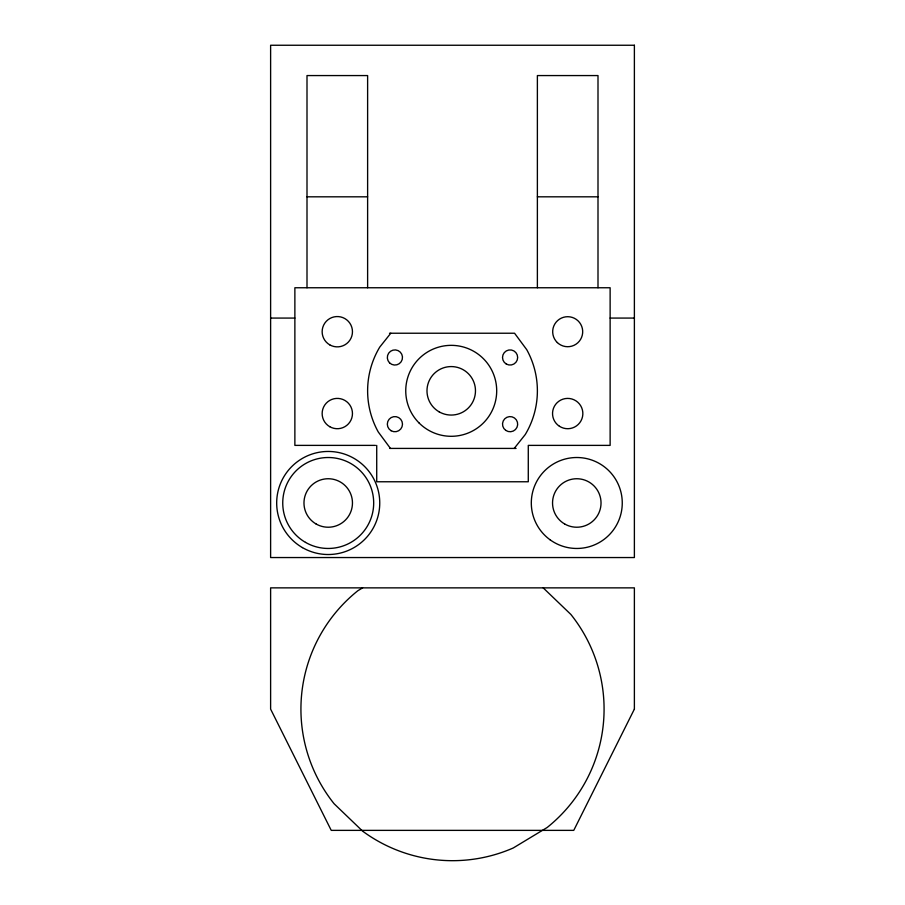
<?xml version="1.0" encoding="UTF-8"?>
<svg xmlns="http://www.w3.org/2000/svg" width="905" height="905" viewBox="0 0 905 905"><rect width="100%" height="100%" fill="white"/><g stroke="black" fill="none" stroke-linecap="round" stroke-linejoin="round"><path stroke-width="1.36" d="M598.001 287.756L598.001 75.568L537.378 75.568L537.378 287.756M390.79 333.232L379.738 347.113A84.878 84.878 0 0 0 378.267 431.979L390.44 448.416M514.21 448.416L525.262 434.536A84.878 84.878 0 0 0 526.733 349.669L514.56 333.232L389.489 333.232M362.6 587.865L357.848 590.727A151.565 151.565 0 0 0 334.115 803.764L362.645 831.175A151.565 151.565 0 0 0 513.282 847.962L547.152 827.498A151.565 151.565 0 0 0 570.885 614.461L543.192 587.865M306.999 196.815L367.622 196.815M537.378 196.815L598.001 196.815M270.618 318.074L294.872 318.074M610.128 318.074L634.382 318.074M375.439 445.384L294.872 445.384L294.872 287.756L610.128 287.756L610.128 445.384L528.282 445.384L528.282 481.765L376.718 481.765L376.718 445.384M389.863 448.416L516.076 448.416M367.622 287.756L367.622 75.568L306.999 75.568L306.999 287.756M634.382 709.113L573.759 830.371L331.241 830.371L270.618 709.113L270.618 587.865L634.382 587.865L634.382 709.113M634.382 45.25L270.618 45.25L270.618 557.548L634.382 557.548L634.382 45.25M439.106 411.82A24.254 24.254 0 0 0 475.476 390.824A24.254 24.254 0 0 0 439.106 369.817A24.254 24.254 0 0 0 439.106 411.82M419.072 422.974A45.465 45.465 0 0 0 495.148 402.589A45.465 45.465 0 0 0 439.457 346.898A45.465 45.465 0 0 0 419.072 422.974M329.725 344.839A15.159 15.159 0 0 0 352.464 331.716A15.159 15.159 0 0 0 329.725 318.583A15.159 15.159 0 0 0 329.725 344.839M329.725 426.685A15.159 15.159 0 0 0 352.464 413.562A15.159 15.159 0 0 0 329.725 400.429A15.159 15.159 0 0 0 329.725 426.685M557.344 342.576A15 15 0 0 0 582.277 335.235A15 15 0 0 0 563.453 317.316A15 15 0 0 0 557.344 342.576M559.414 426.255A15.159 15.159 0 0 0 582.831 414.377A15.159 15.159 0 0 0 560.829 400.044A15.159 15.159 0 0 0 559.414 426.255M550.104 539.81A45.465 45.465 0 0 0 622.018 507.671A45.465 45.465 0 0 0 558.238 461.471A45.465 45.465 0 0 0 550.104 539.81M302.451 547.615A51.528 51.528 0 0 0 379.749 502.988A51.528 51.528 0 0 0 302.451 458.36A51.528 51.528 0 0 0 302.451 547.615M506.302 364.036A7.579 7.579 0 0 0 517.671 357.475A7.579 7.579 0 0 0 506.302 350.914A7.579 7.579 0 0 0 506.302 364.036M505.759 430.384A7.579 7.579 0 0 0 517.649 424.818A7.579 7.579 0 0 0 506.879 417.307A7.579 7.579 0 0 0 505.759 430.384M389.546 362.837A7.579 7.579 0 0 0 402.227 359.443A7.579 7.579 0 0 0 392.94 350.156A7.579 7.579 0 0 0 389.546 362.837M391.118 430.735A7.579 7.579 0 0 0 402.487 424.173A7.579 7.579 0 0 0 391.118 417.601A7.579 7.579 0 0 0 391.118 430.735M316.094 523.984A24.254 24.254 0 0 0 352.464 502.988A24.254 24.254 0 0 0 316.094 481.98A24.254 24.254 0 0 0 316.094 523.984M305.483 542.367A45.465 45.465 0 0 0 373.686 502.988A45.465 45.465 0 0 0 305.483 463.609A45.465 45.465 0 0 0 305.483 542.367M564.663 523.984A24.254 24.254 0 0 0 601.033 502.988A24.254 24.254 0 0 0 564.663 481.98A24.254 24.254 0 0 0 564.663 523.984"/></g></svg>
